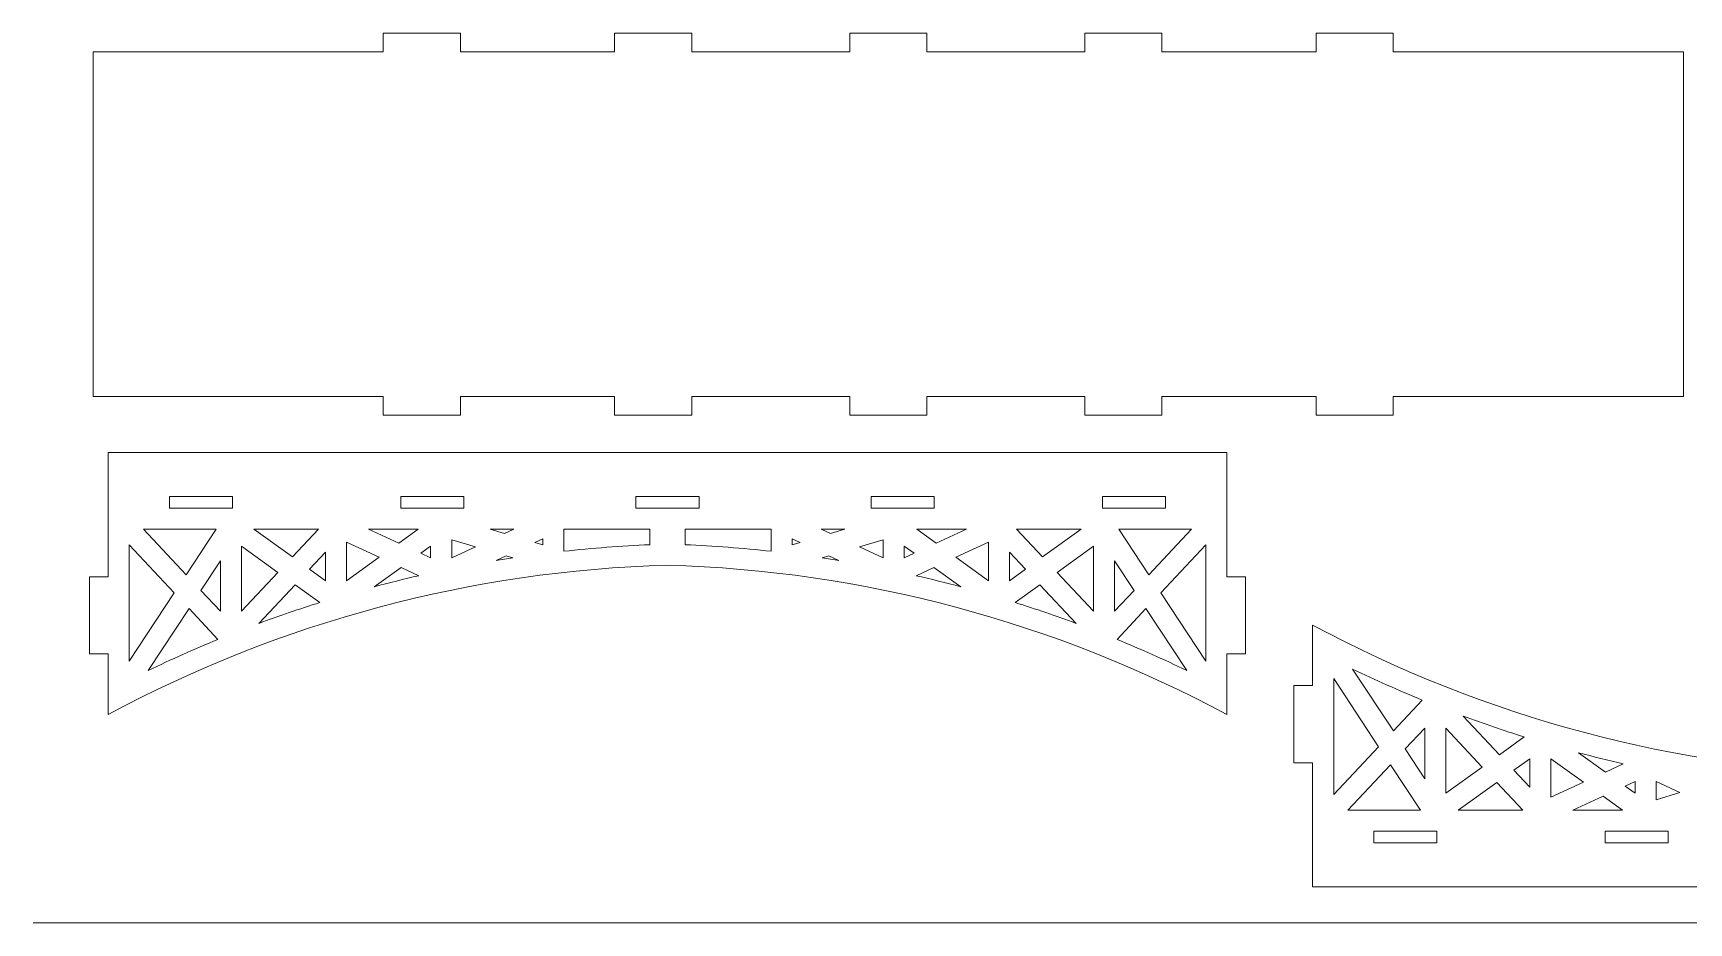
# Model space of a CAD drawing. Header units: millimetres. Extents: x -924 to 692, y -968 to 888.
# Drawn here: x -924 to -357, y -968 to -663 of the extents above; entities that cross this region are included whole.
import ezdxf

# ---------------------------------------------------------------- set-up
doc = ezdxf.new("R2010")
doc.units = ezdxf.units.MM
doc.header["$MEASUREMENT"] = 0

msp = doc.modelspace()

# ---------------------------------------------------------------- linework, layer by layer
at = {"lineweight": 5}
for points, knots in [([(-457.9514, -793.9085), (-457.9514, -793.9085), (-457.9514, -787.5085), (-457.9514, -787.5085), (-457.9514, -787.5085), (-457.9514, -787.5085), (-358.5807, -787.5085), (-358.5807, -787.5085), (-358.5807, -787.5085), (-358.5807, -787.5085), (-358.5807, -669.483), (-358.5807, -669.483), (-358.5807, -669.483), (-358.5807, -669.483), (-457.9514, -669.483), (-457.9514, -669.483), (-457.9514, -669.483), (-457.9514, -669.483), (-457.9514, -663.083), (-457.9514, -663.083), (-457.9514, -663.083), (-457.9514, -663.083), (-484.3514, -663.083), (-484.3514, -663.083), (-484.3514, -663.083), (-484.3514, -663.083), (-484.3514, -669.483), (-484.3514, -669.483), (-484.3514, -669.483), (-484.3514, -669.483), (-537.1797, -669.483), (-537.1797, -669.483), (-537.1797, -669.483), (-537.1797, -669.483), (-537.1797, -663.083), (-537.1797, -663.083), (-537.1797, -663.083), (-537.1797, -663.083), (-563.5797, -663.083), (-563.5797, -663.083), (-563.5797, -663.083), (-563.5797, -663.083), (-563.5797, -669.483), (-563.5797, -669.483), (-563.5797, -669.483), (-563.5797, -669.483), (-617.6861, -669.483), (-617.6861, -669.483), (-617.6861, -669.483), (-617.6861, -669.483), (-617.6861, -663.083), (-617.6861, -663.083), (-617.6861, -663.083), (-617.6861, -663.083), (-644.0861, -663.083), (-644.0861, -663.083), (-644.0861, -663.083), (-644.0861, -663.083), (-644.0861, -669.483), (-644.0861, -669.483), (-644.0861, -669.483), (-644.0861, -669.483), (-698.1925, -669.483), (-698.1925, -669.483), (-698.1925, -669.483), (-698.1925, -669.483), (-698.1925, -663.083), (-698.1925, -663.083), (-698.1925, -663.083), (-698.1925, -663.083), (-724.5925, -663.083), (-724.5925, -663.083), (-724.5925, -663.083), (-724.5925, -663.083), (-724.5925, -669.483), (-724.5925, -669.483), (-724.5925, -669.483), (-724.5925, -669.483), (-777.421, -669.483), (-777.421, -669.483), (-777.421, -669.483), (-777.421, -669.483), (-777.421, -663.083), (-777.421, -663.083), (-777.421, -663.083), (-777.421, -663.083), (-803.821, -663.083), (-803.821, -663.083), (-803.821, -663.083), (-803.821, -663.083), (-803.821, -669.483), (-803.821, -669.483), (-803.821, -669.483), (-803.821, -669.483), (-903.1917, -669.483), (-903.1917, -669.483), (-903.1917, -669.483), (-903.1917, -669.483), (-903.1917, -787.5085), (-903.1917, -787.5085), (-903.1917, -787.5085), (-903.1917, -787.5085), (-803.821, -787.5085), (-803.821, -787.5085), (-803.821, -787.5085), (-803.821, -787.5085), (-803.821, -793.9085), (-803.821, -793.9085), (-803.821, -793.9085), (-803.821, -793.9085), (-777.421, -793.9085), (-777.421, -793.9085), (-777.421, -793.9085), (-777.421, -793.9085), (-777.421, -787.5085), (-777.421, -787.5085), (-777.421, -787.5085), (-777.421, -787.5085), (-724.5925, -787.5085), (-724.5925, -787.5085), (-724.5925, -787.5085), (-724.5925, -787.5085), (-724.5925, -793.9085), (-724.5925, -793.9085), (-724.5925, -793.9085), (-724.5925, -793.9085), (-698.1925, -793.9085), (-698.1925, -793.9085), (-698.1925, -793.9085), (-698.1925, -793.9085), (-698.1925, -787.5085), (-698.1925, -787.5085), (-698.1925, -787.5085), (-698.1925, -787.5085), (-644.0861, -787.5085), (-644.0861, -787.5085), (-644.0861, -787.5085), (-644.0861, -787.5085), (-644.0861, -793.9085), (-644.0861, -793.9085), (-644.0861, -793.9085), (-644.0861, -793.9085), (-617.6861, -793.9085), (-617.6861, -793.9085), (-617.6861, -793.9085), (-617.6861, -793.9085), (-617.6861, -787.5085), (-617.6861, -787.5085), (-617.6861, -787.5085), (-617.6861, -787.5085), (-563.5797, -787.5085), (-563.5797, -787.5085), (-563.5797, -787.5085), (-563.5797, -787.5085), (-563.5797, -793.9085), (-563.5797, -793.9085), (-563.5797, -793.9085), (-563.5797, -793.9085), (-537.1797, -793.9085), (-537.1797, -793.9085), (-537.1797, -793.9085), (-537.1797, -793.9085), (-537.1797, -787.5085), (-537.1797, -787.5085), (-537.1797, -787.5085), (-537.1797, -787.5085), (-484.3514, -787.5085), (-484.3514, -787.5085), (-484.3514, -787.5085), (-484.3514, -787.5085), (-484.3514, -793.9085), (-484.3514, -793.9085), (-484.3514, -793.9085), (-484.3514, -793.9085), (-457.9514, -793.9085), (-457.9514, -793.9085)], [0, 0, 0, 0, 0.02272727, 0.02272727, 0.02272727, 0.02272727, 0.04545455, 0.04545455, 0.04545455, 0.04545455, 0.06818182, 0.06818182, 0.06818182, 0.06818182, 0.09090909, 0.09090909, 0.09090909, 0.09090909, 0.11363636, 0.11363636, 0.11363636, 0.11363636, 0.13636364, 0.13636364, 0.13636364, 0.13636364, 0.15909091, 0.15909091, 0.15909091, 0.15909091, 0.18181818, 0.18181818, 0.18181818, 0.18181818, 0.20454545, 0.20454545, 0.20454545, 0.20454545, 0.22727273, 0.22727273, 0.22727273, 0.22727273, 0.25, 0.25, 0.25, 0.25, 0.27272727, 0.27272727, 0.27272727, 0.27272727, 0.29545455, 0.29545455, 0.29545455, 0.29545455, 0.31818182, 0.31818182, 0.31818182, 0.31818182, 0.34090909, 0.34090909, 0.34090909, 0.34090909, 0.36363636, 0.36363636, 0.36363636, 0.36363636, 0.38636364, 0.38636364, 0.38636364, 0.38636364, 0.40909091, 0.40909091, 0.40909091, 0.40909091, 0.43181818, 0.43181818, 0.43181818, 0.43181818, 0.45454545, 0.45454545, 0.45454545, 0.45454545, 0.47727273, 0.47727273, 0.47727273, 0.47727273, 0.5, 0.5, 0.5, 0.5, 0.52272727, 0.52272727, 0.52272727, 0.52272727, 0.54545455, 0.54545455, 0.54545455, 0.54545455, 0.56818182, 0.56818182, 0.56818182, 0.56818182, 0.59090909, 0.59090909, 0.59090909, 0.59090909, 0.61363636, 0.61363636, 0.61363636, 0.61363636, 0.63636364, 0.63636364, 0.63636364, 0.63636364, 0.65909091, 0.65909091, 0.65909091, 0.65909091, 0.68181818, 0.68181818, 0.68181818, 0.68181818, 0.70454545, 0.70454545, 0.70454545, 0.70454545, 0.72727273, 0.72727273, 0.72727273, 0.72727273, 0.75, 0.75, 0.75, 0.75, 0.77272727, 0.77272727, 0.77272727, 0.77272727, 0.79545455, 0.79545455, 0.79545455, 0.79545455, 0.81818182, 0.81818182, 0.81818182, 0.81818182, 0.84090909, 0.84090909, 0.84090909, 0.84090909, 0.86363636, 0.86363636, 0.86363636, 0.86363636, 0.88636364, 0.88636364, 0.88636364, 0.88636364, 0.90909091, 0.90909091, 0.90909091, 0.90909091, 0.93181818, 0.93181818, 0.93181818, 0.93181818, 0.95454545, 0.95454545, 0.95454545, 0.95454545, 0.97727273, 0.97727273, 0.97727273, 0.97727273, 1, 1, 1, 1]), ([(-897.9912, -896.3749), (-839.0122, -864.6718), (-773.4183, -847.1682), (-706.4858, -845.2576), (-706.4858, -845.2576), (-639.553, -847.1634), (-573.9615, -864.676), (-514.9802, -896.3749), (-514.9802, -896.3749), (-514.9802, -896.3749), (-514.9802, -875.6347), (-514.9802, -875.6347), (-514.9802, -875.6347), (-514.9802, -875.6347), (-508.5802, -875.6347), (-508.5802, -875.6347), (-508.5802, -875.6347), (-508.5802, -875.6347), (-508.5802, -849.2347), (-508.5802, -849.2347), (-508.5802, -849.2347), (-508.5802, -849.2347), (-514.9802, -849.2347), (-514.9802, -849.2347), (-514.9802, -849.2347), (-514.9802, -849.2347), (-514.9802, -806.7026), (-514.9802, -806.7026), (-514.9802, -806.7026), (-514.9802, -806.7026), (-897.9912, -806.7026), (-897.9912, -806.7026), (-897.9912, -806.7026), (-897.9912, -806.7026), (-897.9912, -849.2347), (-897.9912, -849.2347), (-897.9912, -849.2347), (-897.9912, -849.2347), (-904.3912, -849.2347), (-904.3912, -849.2347), (-904.3912, -849.2347), (-904.3912, -849.2347), (-904.3912, -875.6347), (-904.3912, -875.6347), (-904.3912, -875.6347), (-904.3912, -875.6347), (-897.9912, -875.6347), (-897.9912, -875.6347), (-897.9912, -875.6347), (-897.9912, -875.6347), (-897.9912, -896.3749), (-897.9912, -896.3749)], [0, 0, 0, 0, 0.07692308, 0.07692308, 0.07692308, 0.07692308, 0.15384615, 0.15384615, 0.15384615, 0.15384615, 0.23076923, 0.23076923, 0.23076923, 0.23076923, 0.30769231, 0.30769231, 0.30769231, 0.30769231, 0.38461538, 0.38461538, 0.38461538, 0.38461538, 0.46153846, 0.46153846, 0.46153846, 0.46153846, 0.53846154, 0.53846154, 0.53846154, 0.53846154, 0.61538462, 0.61538462, 0.61538462, 0.61538462, 0.69230769, 0.69230769, 0.69230769, 0.69230769, 0.76923077, 0.76923077, 0.76923077, 0.76923077, 0.84615385, 0.84615385, 0.84615385, 0.84615385, 0.92307692, 0.92307692, 0.92307692, 0.92307692, 1, 1, 1, 1]), ([(-877.0205, -821.7434), (-877.0205, -821.7434), (-877.0205, -825.7434), (-877.0205, -825.7434), (-877.0205, -825.7434), (-877.0205, -825.7434), (-855.4205, -825.7434), (-855.4205, -825.7434), (-855.4205, -825.7434), (-855.4205, -825.7434), (-855.4205, -821.7434), (-855.4205, -821.7434), (-855.4205, -821.7434), (-855.4205, -821.7434), (-877.0205, -821.7434), (-877.0205, -821.7434)], [0, 0, 0, 0, 0.25, 0.25, 0.25, 0.25, 0.5, 0.5, 0.5, 0.5, 0.75, 0.75, 0.75, 0.75, 1, 1, 1, 1]), ([(-797.792, -821.7434), (-797.792, -821.7434), (-797.792, -825.7434), (-797.792, -825.7434), (-797.792, -825.7434), (-797.792, -825.7434), (-776.192, -825.7434), (-776.192, -825.7434), (-776.192, -825.7434), (-776.192, -825.7434), (-776.192, -821.7434), (-776.192, -821.7434), (-776.192, -821.7434), (-776.192, -821.7434), (-797.792, -821.7434), (-797.792, -821.7434)], [0, 0, 0, 0, 0.25, 0.25, 0.25, 0.25, 0.5, 0.5, 0.5, 0.5, 0.75, 0.75, 0.75, 0.75, 1, 1, 1, 1]), ([(-717.2858, -825.7434), (-717.2858, -825.7434), (-717.2858, -821.7434), (-717.2858, -821.7434), (-717.2858, -821.7434), (-717.2858, -821.7434), (-695.6858, -821.7434), (-695.6858, -821.7434), (-695.6858, -821.7434), (-695.6858, -821.7434), (-695.6858, -825.7434), (-695.6858, -825.7434), (-695.6858, -825.7434), (-695.6858, -825.7434), (-717.2858, -825.7434), (-717.2858, -825.7434)], [0, 0, 0, 0, 0.25, 0.25, 0.25, 0.25, 0.5, 0.5, 0.5, 0.5, 0.75, 0.75, 0.75, 0.75, 1, 1, 1, 1]), ([(-615.1794, -821.7434), (-615.1794, -821.7434), (-615.1794, -825.7434), (-615.1794, -825.7434), (-615.1794, -825.7434), (-615.1794, -825.7434), (-636.7794, -825.7434), (-636.7794, -825.7434), (-636.7794, -825.7434), (-636.7794, -825.7434), (-636.7794, -821.7434), (-636.7794, -821.7434), (-636.7794, -821.7434), (-636.7794, -821.7434), (-615.1794, -821.7434), (-615.1794, -821.7434)], [0, 0, 0, 0, 0.25, 0.25, 0.25, 0.25, 0.5, 0.5, 0.5, 0.5, 0.75, 0.75, 0.75, 0.75, 1, 1, 1, 1]), ([(-535.9509, -821.7434), (-535.9509, -821.7434), (-535.9509, -825.7434), (-535.9509, -825.7434), (-535.9509, -825.7434), (-535.9509, -825.7434), (-557.5509, -825.7434), (-557.5509, -825.7434), (-557.5509, -825.7434), (-557.5509, -825.7434), (-557.5509, -821.7434), (-557.5509, -821.7434), (-557.5509, -821.7434), (-557.5509, -821.7434), (-535.9509, -821.7434), (-535.9509, -821.7434)], [0, 0, 0, 0, 0.25, 0.25, 0.25, 0.25, 0.5, 0.5, 0.5, 0.5, 0.75, 0.75, 0.75, 0.75, 1, 1, 1, 1]), ([(-861.0898, -832.9434), (-861.0898, -832.9434), (-871.3392, -848.5235), (-871.3392, -848.5235), (-871.3392, -848.5235), (-871.3392, -848.5235), (-885.9343, -832.9434), (-885.9343, -832.9434), (-885.9343, -832.9434), (-885.9343, -832.9434), (-861.0898, -832.9434), (-861.0898, -832.9434)], [0, 0, 0, 0, 0.33333333, 0.33333333, 0.33333333, 0.33333333, 0.66666667, 0.66666667, 0.66666667, 0.66666667, 1, 1, 1, 1]), ([(-834.9372, -842.4323), (-834.9372, -842.4323), (-826.0484, -832.9434), (-826.0484, -832.9434), (-826.0484, -832.9434), (-826.0484, -832.9434), (-848.1492, -832.9434), (-848.1492, -832.9434), (-848.1492, -832.9434), (-848.1492, -832.9434), (-834.9372, -842.4323), (-834.9372, -842.4323)], [0, 0, 0, 0, 0.33333333, 0.33333333, 0.33333333, 0.33333333, 0.66666667, 0.66666667, 0.66666667, 0.66666667, 1, 1, 1, 1]), ([(-808.8336, -832.9434), (-808.8336, -832.9434), (-798.4981, -837.7299), (-798.4981, -837.7299), (-798.4981, -837.7299), (-798.4981, -837.7299), (-791.8335, -832.9434), (-791.8335, -832.9434), (-791.8335, -832.9434), (-791.8335, -832.9434), (-808.8336, -832.9434), (-808.8336, -832.9434)], [0, 0, 0, 0, 0.33333333, 0.33333333, 0.33333333, 0.33333333, 0.66666667, 0.66666667, 0.66666667, 0.66666667, 1, 1, 1, 1]), ([(-762.3157, -834.4099), (-762.3157, -834.4099), (-767.2663, -832.9434), (-767.2663, -832.9434), (-767.2663, -832.9434), (-767.2663, -832.9434), (-759.149, -832.9434), (-759.149, -832.9434), (-759.149, -832.9434), (-759.149, -832.9434), (-762.3157, -834.4099), (-762.3157, -834.4099)], [0, 0, 0, 0, 0.33333333, 0.33333333, 0.33333333, 0.33333333, 0.66666667, 0.66666667, 0.66666667, 0.66666667, 1, 1, 1, 1]), ([(-712.4858, -838.2642), (-712.4858, -838.2642), (-712.4858, -832.9434), (-712.4858, -832.9434), (-712.4858, -832.9434), (-712.4858, -832.9434), (-741.9912, -832.9434), (-741.9912, -832.9434), (-741.9912, -832.9434), (-741.9912, -832.9434), (-741.9912, -840.4981), (-741.9912, -840.4981), (-741.9912, -840.4981), (-732.1844, -839.4211), (-722.3431, -838.676), (-712.4858, -838.2642)], [0, 0, 0, 0, 0.25, 0.25, 0.25, 0.25, 0.5, 0.5, 0.5, 0.5, 0.75, 0.75, 0.75, 0.75, 1, 1, 1, 1]), ([(-700.4858, -838.2642), (-700.4858, -838.2642), (-700.4858, -832.9434), (-700.4858, -832.9434), (-700.4858, -832.9434), (-700.4858, -832.9434), (-670.9802, -832.9434), (-670.9802, -832.9434), (-670.9802, -832.9434), (-670.9802, -832.9434), (-670.9802, -840.4981), (-670.9802, -840.4981), (-670.9802, -840.4981), (-680.7876, -839.421), (-690.6279, -838.676), (-700.4858, -838.2642)], [0, 0, 0, 0, 0.25, 0.25, 0.25, 0.25, 0.5, 0.5, 0.5, 0.5, 0.75, 0.75, 0.75, 0.75, 1, 1, 1, 1]), ([(-650.6557, -834.4099), (-650.6557, -834.4099), (-645.7052, -832.9434), (-645.7052, -832.9434), (-645.7052, -832.9434), (-645.7052, -832.9434), (-653.8224, -832.9434), (-653.8224, -832.9434), (-653.8224, -832.9434), (-653.8224, -832.9434), (-650.6557, -834.4099), (-650.6557, -834.4099)], [0, 0, 0, 0, 0.33333333, 0.33333333, 0.33333333, 0.33333333, 0.66666667, 0.66666667, 0.66666667, 0.66666667, 1, 1, 1, 1]), ([(-604.1378, -832.9434), (-604.1378, -832.9434), (-614.4733, -837.7299), (-614.4733, -837.7299), (-614.4733, -837.7299), (-614.4733, -837.7299), (-621.138, -832.9434), (-621.138, -832.9434), (-621.138, -832.9434), (-621.138, -832.9434), (-604.1378, -832.9434), (-604.1378, -832.9434)], [0, 0, 0, 0, 0.33333333, 0.33333333, 0.33333333, 0.33333333, 0.66666667, 0.66666667, 0.66666667, 0.66666667, 1, 1, 1, 1]), ([(-578.0343, -842.4323), (-578.0343, -842.4323), (-586.9232, -832.9434), (-586.9232, -832.9434), (-586.9232, -832.9434), (-586.9232, -832.9434), (-564.8223, -832.9434), (-564.8223, -832.9434), (-564.8223, -832.9434), (-564.8223, -832.9434), (-578.0343, -842.4323), (-578.0343, -842.4323)], [0, 0, 0, 0, 0.33333333, 0.33333333, 0.33333333, 0.33333333, 0.66666667, 0.66666667, 0.66666667, 0.66666667, 1, 1, 1, 1]), ([(-551.8816, -832.9434), (-551.8816, -832.9434), (-541.6322, -848.5235), (-541.6322, -848.5235), (-541.6322, -848.5235), (-541.6322, -848.5235), (-527.0372, -832.9434), (-527.0372, -832.9434), (-527.0372, -832.9434), (-527.0372, -832.9434), (-551.8816, -832.9434), (-551.8816, -832.9434)], [0, 0, 0, 0, 0.33333333, 0.33333333, 0.33333333, 0.33333333, 0.66666667, 0.66666667, 0.66666667, 0.66666667, 1, 1, 1, 1]), ([(-890.7912, -838.2901), (-890.7912, -838.2901), (-875.4092, -854.7104), (-875.4092, -854.7104), (-875.4092, -854.7104), (-875.4092, -854.7104), (-890.7912, -878.0931), (-890.7912, -878.0931), (-890.7912, -878.0931), (-890.7912, -878.0931), (-890.7912, -838.2901), (-890.7912, -838.2901)], [0, 0, 0, 0, 0.33333333, 0.33333333, 0.33333333, 0.33333333, 0.66666667, 0.66666667, 0.66666667, 0.66666667, 1, 1, 1, 1]), ([(-852.3912, -838.7611), (-852.3912, -838.7611), (-852.3912, -861.0643), (-852.3912, -861.0643), (-852.3912, -861.0643), (-852.3912, -861.0643), (-839.9015, -847.7315), (-839.9015, -847.7315), (-839.9015, -847.7315), (-839.9015, -847.7315), (-852.3912, -838.7611), (-852.3912, -838.7611)], [0, 0, 0, 0, 0.33333333, 0.33333333, 0.33333333, 0.33333333, 0.66666667, 0.66666667, 0.66666667, 0.66666667, 1, 1, 1, 1]), ([(-816.3912, -837.3779), (-816.3912, -837.3779), (-816.3912, -850.581), (-816.3912, -850.581), (-816.3912, -850.581), (-816.3912, -850.581), (-805.2149, -842.5539), (-805.2149, -842.5539), (-805.2149, -842.5539), (-805.2149, -842.5539), (-816.3912, -837.3779), (-816.3912, -837.3779)], [0, 0, 0, 0, 0.33333333, 0.33333333, 0.33333333, 0.33333333, 0.66666667, 0.66666667, 0.66666667, 0.66666667, 1, 1, 1, 1]), ([(-787.5912, -838.7611), (-787.5912, -838.7611), (-790.9943, -841.2051), (-790.9943, -841.2051), (-790.9943, -841.2051), (-790.9943, -841.2051), (-787.5912, -842.7811), (-787.5912, -842.7811), (-787.5912, -842.7811), (-787.5912, -842.7811), (-787.5912, -838.7611), (-787.5912, -838.7611)], [0, 0, 0, 0, 0.33333333, 0.33333333, 0.33333333, 0.33333333, 0.66666667, 0.66666667, 0.66666667, 0.66666667, 1, 1, 1, 1]), ([(-780.3912, -836.5645), (-780.3912, -836.5645), (-772.2047, -838.9898), (-772.2047, -838.9898), (-772.2047, -838.9898), (-772.2047, -838.9898), (-780.3912, -842.7811), (-780.3912, -842.7811), (-780.3912, -842.7811), (-780.3912, -842.7811), (-780.3912, -836.5645), (-780.3912, -836.5645)], [0, 0, 0, 0, 0.33333333, 0.33333333, 0.33333333, 0.33333333, 0.66666667, 0.66666667, 0.66666667, 0.66666667, 1, 1, 1, 1]), ([(-751.8666, -837.5054), (-751.8666, -837.5054), (-749.1912, -838.2979), (-749.1912, -838.2979), (-749.1912, -838.2979), (-749.1912, -838.2979), (-749.1912, -836.2664), (-749.1912, -836.2664), (-749.1912, -836.2664), (-749.1912, -836.2664), (-751.8666, -837.5054), (-751.8666, -837.5054)], [0, 0, 0, 0, 0.33333333, 0.33333333, 0.33333333, 0.33333333, 0.66666667, 0.66666667, 0.66666667, 0.66666667, 1, 1, 1, 1]), ([(-661.1048, -837.5054), (-661.1048, -837.5054), (-663.7802, -838.2979), (-663.7802, -838.2979), (-663.7802, -838.2979), (-663.7802, -838.2979), (-663.7802, -836.2664), (-663.7802, -836.2664), (-663.7802, -836.2664), (-663.7802, -836.2664), (-661.1048, -837.5054), (-661.1048, -837.5054)], [0, 0, 0, 0, 0.33333333, 0.33333333, 0.33333333, 0.33333333, 0.66666667, 0.66666667, 0.66666667, 0.66666667, 1, 1, 1, 1]), ([(-632.5802, -836.5645), (-632.5802, -836.5645), (-640.7668, -838.9898), (-640.7668, -838.9898), (-640.7668, -838.9898), (-640.7668, -838.9898), (-632.5802, -842.7811), (-632.5802, -842.7811), (-632.5802, -842.7811), (-632.5802, -842.7811), (-632.5802, -836.5645), (-632.5802, -836.5645)], [0, 0, 0, 0, 0.33333333, 0.33333333, 0.33333333, 0.33333333, 0.66666667, 0.66666667, 0.66666667, 0.66666667, 1, 1, 1, 1]), ([(-625.3802, -838.7611), (-625.3802, -838.7611), (-621.9773, -841.2051), (-621.9773, -841.2051), (-621.9773, -841.2051), (-621.9773, -841.2051), (-625.3802, -842.7811), (-625.3802, -842.7811), (-625.3802, -842.7811), (-625.3802, -842.7811), (-625.3802, -838.7611), (-625.3802, -838.7611)], [0, 0, 0, 0, 0.33333333, 0.33333333, 0.33333333, 0.33333333, 0.66666667, 0.66666667, 0.66666667, 0.66666667, 1, 1, 1, 1]), ([(-596.5802, -837.3779), (-596.5802, -837.3779), (-596.5802, -850.581), (-596.5802, -850.581), (-596.5802, -850.581), (-596.5802, -850.581), (-607.7565, -842.5539), (-607.7565, -842.5539), (-607.7565, -842.5539), (-607.7565, -842.5539), (-596.5802, -837.3779), (-596.5802, -837.3779)], [0, 0, 0, 0, 0.33333333, 0.33333333, 0.33333333, 0.33333333, 0.66666667, 0.66666667, 0.66666667, 0.66666667, 1, 1, 1, 1]), ([(-560.5802, -838.7611), (-560.5802, -838.7611), (-560.5802, -861.0643), (-560.5802, -861.0643), (-560.5802, -861.0643), (-560.5802, -861.0643), (-573.0701, -847.7315), (-573.0701, -847.7315), (-573.0701, -847.7315), (-573.0701, -847.7315), (-560.5802, -838.7611), (-560.5802, -838.7611)], [0, 0, 0, 0, 0.33333333, 0.33333333, 0.33333333, 0.33333333, 0.66666667, 0.66666667, 0.66666667, 0.66666667, 1, 1, 1, 1]), ([(-522.1802, -838.2901), (-522.1802, -838.2901), (-537.5623, -854.7104), (-537.5623, -854.7104), (-537.5623, -854.7104), (-537.5623, -854.7104), (-522.1802, -878.0931), (-522.1802, -878.0931), (-522.1802, -878.0931), (-522.1802, -878.0931), (-522.1802, -838.2901), (-522.1802, -838.2901)], [0, 0, 0, 0, 0.33333333, 0.33333333, 0.33333333, 0.33333333, 0.66666667, 0.66666667, 0.66666667, 0.66666667, 1, 1, 1, 1]), ([(-859.5912, -843.7662), (-859.5912, -843.7662), (-866.2764, -853.9282), (-866.2764, -853.9282), (-866.2764, -853.9282), (-866.2764, -853.9282), (-859.5912, -861.0643), (-859.5912, -861.0643), (-859.5912, -861.0643), (-859.5912, -861.0643), (-859.5912, -843.7662), (-859.5912, -843.7662)], [0, 0, 0, 0, 0.33333333, 0.33333333, 0.33333333, 0.33333333, 0.66666667, 0.66666667, 0.66666667, 0.66666667, 1, 1, 1, 1]), ([(-823.5912, -840.8522), (-823.5912, -840.8522), (-829.0396, -846.668), (-829.0396, -846.668), (-829.0396, -846.668), (-829.0396, -846.668), (-823.5912, -850.581), (-823.5912, -850.581), (-823.5912, -850.581), (-823.5912, -850.581), (-823.5912, -840.8522), (-823.5912, -840.8522)], [0, 0, 0, 0, 0.33333333, 0.33333333, 0.33333333, 0.33333333, 0.66666667, 0.66666667, 0.66666667, 0.66666667, 1, 1, 1, 1]), ([(-759.4423, -842.7704), (-761.3604, -843.0595), (-763.2765, -843.3614), (-765.1906, -843.676), (-765.1906, -843.676), (-765.1906, -843.676), (-761.7556, -842.0851), (-761.7556, -842.0851), (-761.7556, -842.0851), (-761.7556, -842.0851), (-759.4423, -842.7704), (-759.4423, -842.7704)], [0, 0, 0, 0, 0.33333333, 0.33333333, 0.33333333, 0.33333333, 0.66666667, 0.66666667, 0.66666667, 0.66666667, 1, 1, 1, 1]), ([(-653.5292, -842.7704), (-651.6111, -843.0595), (-649.6949, -843.3614), (-647.7808, -843.676), (-647.7808, -843.676), (-647.7808, -843.676), (-651.2159, -842.0851), (-651.2159, -842.0851), (-651.2159, -842.0851), (-651.2159, -842.0851), (-653.5292, -842.7704), (-653.5292, -842.7704)], [0, 0, 0, 0, 0.33333333, 0.33333333, 0.33333333, 0.33333333, 0.66666667, 0.66666667, 0.66666667, 0.66666667, 1, 1, 1, 1]), ([(-589.3802, -840.8522), (-589.3802, -840.8522), (-583.932, -846.668), (-583.932, -846.668), (-583.932, -846.668), (-583.932, -846.668), (-589.3802, -850.581), (-589.3802, -850.581), (-589.3802, -850.581), (-589.3802, -850.581), (-589.3802, -840.8522), (-589.3802, -840.8522)], [0, 0, 0, 0, 0.33333333, 0.33333333, 0.33333333, 0.33333333, 0.66666667, 0.66666667, 0.66666667, 0.66666667, 1, 1, 1, 1]), ([(-553.3802, -843.7662), (-553.3802, -843.7662), (-546.6951, -853.9282), (-546.6951, -853.9282), (-546.6951, -853.9282), (-546.6951, -853.9282), (-553.3802, -861.0643), (-553.3802, -861.0643), (-553.3802, -861.0643), (-553.3802, -861.0643), (-553.3802, -843.7662), (-553.3802, -843.7662)], [0, 0, 0, 0, 0.33333333, 0.33333333, 0.33333333, 0.33333333, 0.66666667, 0.66666667, 0.66666667, 0.66666667, 1, 1, 1, 1]), ([(-806.9212, -852.644), (-806.9212, -852.644), (-797.7109, -846.0291), (-797.7109, -846.0291), (-797.7109, -846.0291), (-797.7109, -846.0291), (-791.6061, -848.8565), (-791.6061, -848.8565), (-791.6061, -848.8565), (-796.7335, -850.0269), (-801.8392, -851.2896), (-806.9212, -852.644)], [0, 0, 0, 0, 0.33333333, 0.33333333, 0.33333333, 0.33333333, 0.66666667, 0.66666667, 0.66666667, 0.66666667, 1, 1, 1, 1]), ([(-606.0503, -852.644), (-606.0503, -852.644), (-615.2605, -846.0291), (-615.2605, -846.0291), (-615.2605, -846.0291), (-615.2605, -846.0291), (-621.3655, -848.8565), (-621.3655, -848.8565), (-621.3655, -848.8565), (-616.2381, -850.0269), (-611.132, -851.2896), (-606.0503, -852.644)], [0, 0, 0, 0, 0.33333333, 0.33333333, 0.33333333, 0.33333333, 0.66666667, 0.66666667, 0.66666667, 0.66666667, 1, 1, 1, 1]), ([(-846.3928, -865.1926), (-846.3928, -865.1926), (-834.0037, -851.9672), (-834.0037, -851.9672), (-834.0037, -851.9672), (-834.0037, -851.9672), (-825.5352, -858.0493), (-825.5352, -858.0493), (-825.5352, -858.0493), (-832.5468, -860.255), (-839.5013, -862.6368), (-846.3928, -865.1926)], [0, 0, 0, 0, 0.33333333, 0.33333333, 0.33333333, 0.33333333, 0.66666667, 0.66666667, 0.66666667, 0.66666667, 1, 1, 1, 1]), ([(-566.5786, -865.1926), (-566.5786, -865.1926), (-578.9677, -851.9672), (-578.9677, -851.9672), (-578.9677, -851.9672), (-578.9677, -851.9672), (-587.4362, -858.0493), (-587.4362, -858.0493), (-587.4362, -858.0493), (-580.4248, -860.2549), (-573.47, -862.6368), (-566.5786, -865.1926)], [0, 0, 0, 0, 0.33333333, 0.33333333, 0.33333333, 0.33333333, 0.66666667, 0.66666667, 0.66666667, 0.66666667, 1, 1, 1, 1]), ([(-870.3463, -860.115), (-870.3463, -860.115), (-860.4471, -870.6826), (-860.4471, -870.6826), (-860.4471, -870.6826), (-868.5, -873.9893), (-876.4522, -877.5354), (-884.2936, -881.3165), (-884.2936, -881.3165), (-884.2936, -881.3165), (-870.3463, -860.115), (-870.3463, -860.115)], [0, 0, 0, 0, 0.33333333, 0.33333333, 0.33333333, 0.33333333, 0.66666667, 0.66666667, 0.66666667, 0.66666667, 1, 1, 1, 1]), ([(-542.6252, -860.115), (-542.6252, -860.115), (-552.5244, -870.6826), (-552.5244, -870.6826), (-552.5244, -870.6826), (-544.4717, -873.9891), (-536.5191, -877.5355), (-528.6778, -881.3165), (-528.6778, -881.3165), (-528.6778, -881.3165), (-542.6252, -860.115), (-542.6252, -860.115)], [0, 0, 0, 0, 0.33333333, 0.33333333, 0.33333333, 0.33333333, 0.66666667, 0.66666667, 0.66666667, 0.66666667, 1, 1, 1, 1]), ([(-102.5354, -865.755), (-161.5144, -897.4579), (-227.1084, -914.9616), (-294.0408, -916.8722), (-294.0408, -916.8722), (-360.9736, -914.9664), (-426.5652, -897.4538), (-485.5463, -865.755), (-485.5463, -865.755), (-485.5463, -865.755), (-485.5463, -886.495), (-485.5463, -886.495), (-485.5463, -886.495), (-485.5463, -886.495), (-491.9463, -886.495), (-491.9463, -886.495), (-491.9463, -886.495), (-491.9463, -886.495), (-491.9463, -912.895), (-491.9463, -912.895), (-491.9463, -912.895), (-491.9463, -912.895), (-485.5463, -912.895), (-485.5463, -912.895), (-485.5463, -912.895), (-485.5463, -912.895), (-485.5463, -955.4274), (-485.5463, -955.4274), (-485.5463, -955.4274), (-485.5463, -955.4274), (-102.5354, -955.4274), (-102.5354, -955.4274), (-102.5354, -955.4274), (-102.5354, -955.4274), (-102.5354, -912.895), (-102.5354, -912.895), (-102.5354, -912.895), (-102.5354, -912.895), (-96.1354, -912.895), (-96.1354, -912.895), (-96.1354, -912.895), (-96.1354, -912.895), (-96.1354, -886.495), (-96.1354, -886.495), (-96.1354, -886.495), (-96.1354, -886.495), (-102.5354, -886.495), (-102.5354, -886.495), (-102.5354, -886.495), (-102.5354, -886.495), (-102.5354, -865.755), (-102.5354, -865.755)], [0, 0, 0, 0, 0.07692308, 0.07692308, 0.07692308, 0.07692308, 0.15384615, 0.15384615, 0.15384615, 0.15384615, 0.23076923, 0.23076923, 0.23076923, 0.23076923, 0.30769231, 0.30769231, 0.30769231, 0.30769231, 0.38461538, 0.38461538, 0.38461538, 0.38461538, 0.46153846, 0.46153846, 0.46153846, 0.46153846, 0.53846154, 0.53846154, 0.53846154, 0.53846154, 0.61538462, 0.61538462, 0.61538462, 0.61538462, 0.69230769, 0.69230769, 0.69230769, 0.69230769, 0.76923077, 0.76923077, 0.76923077, 0.76923077, 0.84615385, 0.84615385, 0.84615385, 0.84615385, 0.92307692, 0.92307692, 0.92307692, 0.92307692, 1, 1, 1, 1]), ([(-478.3463, -923.8397), (-478.3463, -923.8397), (-462.9642, -907.4194), (-462.9642, -907.4194), (-462.9642, -907.4194), (-462.9642, -907.4194), (-478.3463, -884.0366), (-478.3463, -884.0366), (-478.3463, -884.0366), (-478.3463, -884.0366), (-478.3463, -923.8397), (-478.3463, -923.8397)], [0, 0, 0, 0, 0.33333333, 0.33333333, 0.33333333, 0.33333333, 0.66666667, 0.66666667, 0.66666667, 0.66666667, 1, 1, 1, 1]), ([(-457.9013, -902.0147), (-457.9013, -902.0147), (-448.0021, -891.4474), (-448.0021, -891.4474), (-448.0021, -891.4474), (-456.0548, -888.1406), (-464.0074, -884.5942), (-471.8487, -880.8133), (-471.8487, -880.8133), (-471.8487, -880.8133), (-457.9013, -902.0147), (-457.9013, -902.0147)], [0, 0, 0, 0, 0.33333333, 0.33333333, 0.33333333, 0.33333333, 0.66666667, 0.66666667, 0.66666667, 0.66666667, 1, 1, 1, 1]), ([(-447.1463, -918.3637), (-447.1463, -918.3637), (-453.8314, -908.2016), (-453.8314, -908.2016), (-453.8314, -908.2016), (-453.8314, -908.2016), (-447.1463, -901.0654), (-447.1463, -901.0654), (-447.1463, -901.0654), (-447.1463, -901.0654), (-447.1463, -918.3637), (-447.1463, -918.3637)], [0, 0, 0, 0, 0.33333333, 0.33333333, 0.33333333, 0.33333333, 0.66666667, 0.66666667, 0.66666667, 0.66666667, 1, 1, 1, 1]), ([(-439.9464, -923.3686), (-439.9464, -923.3686), (-439.9464, -901.0654), (-439.9464, -901.0654), (-439.9464, -901.0654), (-439.9464, -901.0654), (-427.4565, -914.3982), (-427.4565, -914.3982), (-427.4565, -914.3982), (-427.4565, -914.3982), (-439.9464, -923.3686), (-439.9464, -923.3686)], [0, 0, 0, 0, 0.33333333, 0.33333333, 0.33333333, 0.33333333, 0.66666667, 0.66666667, 0.66666667, 0.66666667, 1, 1, 1, 1]), ([(-433.948, -896.9371), (-433.948, -896.9371), (-421.5589, -910.1626), (-421.5589, -910.1626), (-421.5589, -910.1626), (-421.5589, -910.1626), (-413.0904, -904.0805), (-413.0904, -904.0805), (-413.0904, -904.0805), (-420.1018, -901.8749), (-427.0567, -899.493), (-433.948, -896.9371)], [0, 0, 0, 0, 0.33333333, 0.33333333, 0.33333333, 0.33333333, 0.66666667, 0.66666667, 0.66666667, 0.66666667, 1, 1, 1, 1]), ([(-411.1464, -921.2776), (-411.1464, -921.2776), (-416.5946, -915.4618), (-416.5946, -915.4618), (-416.5946, -915.4618), (-416.5946, -915.4618), (-411.1464, -911.5488), (-411.1464, -911.5488), (-411.1464, -911.5488), (-411.1464, -911.5488), (-411.1464, -921.2776), (-411.1464, -921.2776)], [0, 0, 0, 0, 0.33333333, 0.33333333, 0.33333333, 0.33333333, 0.66666667, 0.66666667, 0.66666667, 0.66666667, 1, 1, 1, 1]), ([(-403.9464, -924.7518), (-403.9464, -924.7518), (-403.9464, -911.5488), (-403.9464, -911.5488), (-403.9464, -911.5488), (-403.9464, -911.5488), (-392.7701, -919.5758), (-392.7701, -919.5758), (-392.7701, -919.5758), (-392.7701, -919.5758), (-403.9464, -924.7518), (-403.9464, -924.7518)], [0, 0, 0, 0, 0.33333333, 0.33333333, 0.33333333, 0.33333333, 0.66666667, 0.66666667, 0.66666667, 0.66666667, 1, 1, 1, 1]), ([(-394.4764, -909.4858), (-394.4764, -909.4858), (-385.2661, -916.1006), (-385.2661, -916.1006), (-385.2661, -916.1006), (-385.2661, -916.1006), (-379.1612, -913.2733), (-379.1612, -913.2733), (-379.1612, -913.2733), (-384.2885, -912.103), (-389.3946, -910.8402), (-394.4764, -909.4858)], [0, 0, 0, 0, 0.33333333, 0.33333333, 0.33333333, 0.33333333, 0.66666667, 0.66666667, 0.66666667, 0.66666667, 1, 1, 1, 1]), ([(-448.6448, -929.1864), (-448.6448, -929.1864), (-458.8943, -913.6062), (-458.8943, -913.6062), (-458.8943, -913.6062), (-458.8943, -913.6062), (-473.4893, -929.1864), (-473.4893, -929.1864), (-473.4893, -929.1864), (-473.4893, -929.1864), (-448.6448, -929.1864), (-448.6448, -929.1864)], [0, 0, 0, 0, 0.33333333, 0.33333333, 0.33333333, 0.33333333, 0.66666667, 0.66666667, 0.66666667, 0.66666667, 1, 1, 1, 1]), ([(-422.4924, -919.6976), (-422.4924, -919.6976), (-413.6034, -929.1864), (-413.6034, -929.1864), (-413.6034, -929.1864), (-413.6034, -929.1864), (-435.7044, -929.1864), (-435.7044, -929.1864), (-435.7044, -929.1864), (-435.7044, -929.1864), (-422.4924, -919.6976), (-422.4924, -919.6976)], [0, 0, 0, 0, 0.33333333, 0.33333333, 0.33333333, 0.33333333, 0.66666667, 0.66666667, 0.66666667, 0.66666667, 1, 1, 1, 1]), ([(-375.1464, -923.3686), (-375.1464, -923.3686), (-378.5493, -920.9246), (-378.5493, -920.9246), (-378.5493, -920.9246), (-378.5493, -920.9246), (-375.1464, -919.3486), (-375.1464, -919.3486), (-375.1464, -919.3486), (-375.1464, -919.3486), (-375.1464, -923.3686), (-375.1464, -923.3686)], [0, 0, 0, 0, 0.33333333, 0.33333333, 0.33333333, 0.33333333, 0.66666667, 0.66666667, 0.66666667, 0.66666667, 1, 1, 1, 1]), ([(-367.9464, -925.5653), (-367.9464, -925.5653), (-359.7599, -923.14), (-359.7599, -923.14), (-359.7599, -923.14), (-359.7599, -923.14), (-367.9464, -919.3486), (-367.9464, -919.3486), (-367.9464, -919.3486), (-367.9464, -919.3486), (-367.9464, -925.5653), (-367.9464, -925.5653)], [0, 0, 0, 0, 0.33333333, 0.33333333, 0.33333333, 0.33333333, 0.66666667, 0.66666667, 0.66666667, 0.66666667, 1, 1, 1, 1]), ([(-396.3888, -929.1864), (-396.3888, -929.1864), (-386.0533, -924.3998), (-386.0533, -924.3998), (-386.0533, -924.3998), (-386.0533, -924.3998), (-379.3887, -929.1864), (-379.3887, -929.1864), (-379.3887, -929.1864), (-379.3887, -929.1864), (-396.3888, -929.1864), (-396.3888, -929.1864)], [0, 0, 0, 0, 0.33333333, 0.33333333, 0.33333333, 0.33333333, 0.66666667, 0.66666667, 0.66666667, 0.66666667, 1, 1, 1, 1]), ([(-464.5756, -940.3864), (-464.5756, -940.3864), (-464.5756, -936.3864), (-464.5756, -936.3864), (-464.5756, -936.3864), (-464.5756, -936.3864), (-442.9757, -936.3864), (-442.9757, -936.3864), (-442.9757, -936.3864), (-442.9757, -936.3864), (-442.9757, -940.3864), (-442.9757, -940.3864), (-442.9757, -940.3864), (-442.9757, -940.3864), (-464.5756, -940.3864), (-464.5756, -940.3864)], [0, 0, 0, 0, 0.25, 0.25, 0.25, 0.25, 0.5, 0.5, 0.5, 0.5, 0.75, 0.75, 0.75, 0.75, 1, 1, 1, 1]), ([(-385.3472, -940.3864), (-385.3472, -940.3864), (-385.3472, -936.3864), (-385.3472, -936.3864), (-385.3472, -936.3864), (-385.3472, -936.3864), (-363.7472, -936.3864), (-363.7472, -936.3864), (-363.7472, -936.3864), (-363.7472, -936.3864), (-363.7472, -940.3864), (-363.7472, -940.3864), (-363.7472, -940.3864), (-363.7472, -940.3864), (-385.3472, -940.3864), (-385.3472, -940.3864)], [0, 0, 0, 0, 0.25, 0.25, 0.25, 0.25, 0.5, 0.5, 0.5, 0.5, 0.75, 0.75, 0.75, 0.75, 1, 1, 1, 1])]:
    msp.add_open_spline(points, degree=3, knots=knots, dxfattribs=at)
msp.add_open_spline([(36.2676, -967.7419), (36.2676, -967.7419), (-923.7322, -967.7419), (-923.7322, -967.7419)], degree=3, dxfattribs=at)

doc.saveas('drawing.dxf')
